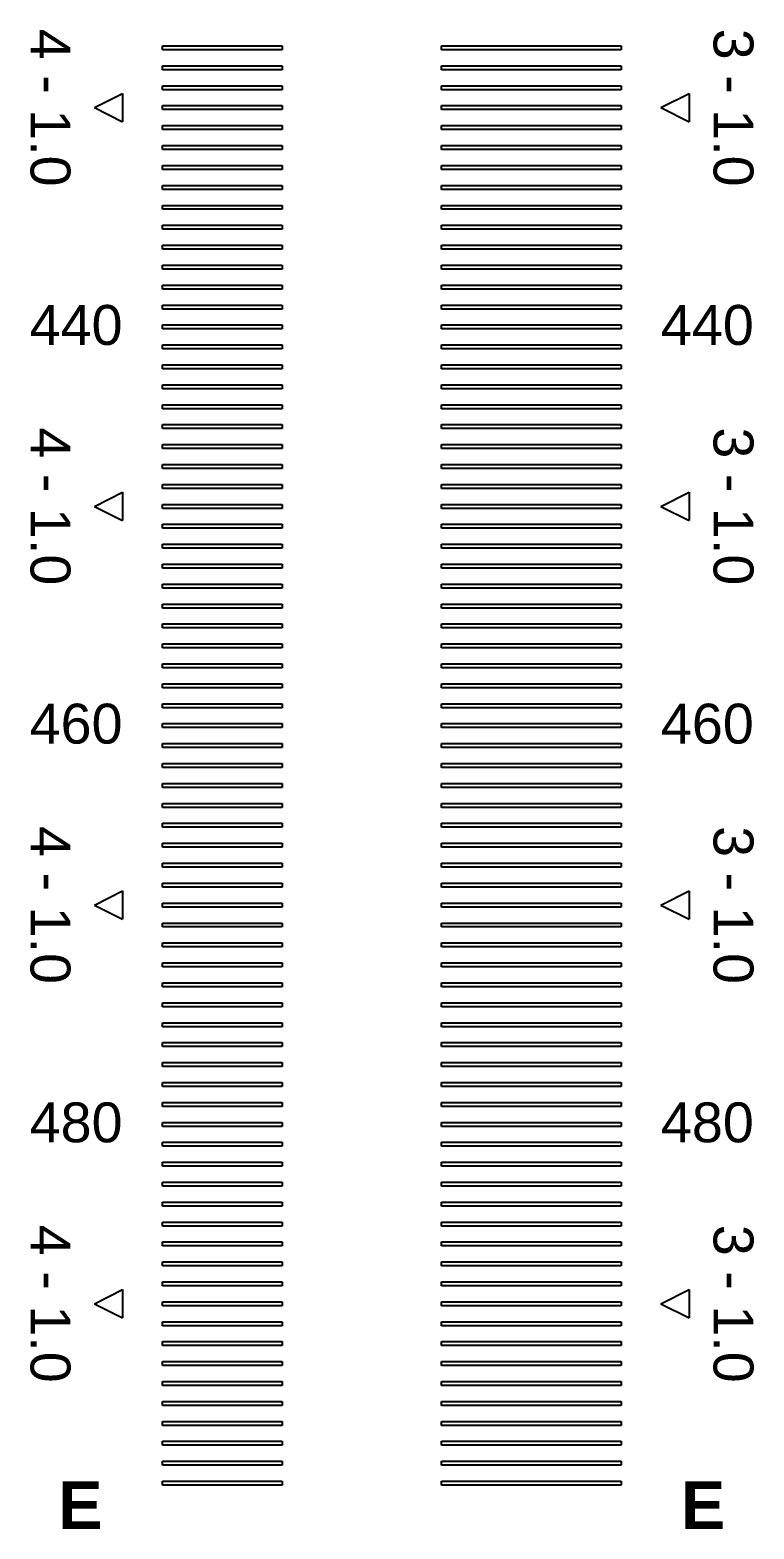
# Model space of a CAD drawing. Extents: x -24531 to 102469, y 86631 to 213631.
# Drawn here: x 53748.9 to 53930.5, y 144973.9 to 145349.9 of the extents above; entities that cross this region are included whole.
import ezdxf

# ---------------------------------------------------------------- set-up
doc = ezdxf.new("R2010")
doc.units = 13
doc.layers.add('CL - Label-1', color=120, linetype='Continuous')
doc.layers.add('CL - Label-2', color=132, linetype='Continuous')
doc.layers.add('CL - Sub-Micro', color=7, linetype='Continuous', true_color=0x47d1ff)
doc.styles.get("Standard").update_dxf_attribs({"font": 'arial.ttf'})

msp = doc.modelspace()

# ---------------------------------------------------------------- linework, layer by layer
at = {"layer": 'CL - Label-2'}
for p, q in [((53765.04, 145330.41), (53772.14, 145333.95)), ((53772.14, 145333.95), (53772.14, 145326.88)), ((53907.12, 145330.41), (53914.21, 145333.95)), ((53914.21, 145333.95), (53914.21, 145326.88)), ((53765.04, 145330.41), (53772.14, 145326.88)), ((53907.12, 145330.41), (53914.21, 145326.88)), ((53765.04, 145230.41), (53772.14, 145233.95)), ((53772.14, 145233.95), (53772.14, 145226.88)), ((53907.12, 145230.41), (53914.21, 145233.95)), ((53914.21, 145233.95), (53914.21, 145226.88)), ((53765.04, 145230.41), (53772.14, 145226.88)), ((53907.12, 145230.41), (53914.21, 145226.88)), ((53765.04, 145130.41), (53772.14, 145133.95)), ((53772.14, 145133.95), (53772.14, 145126.88)), ((53907.12, 145130.41), (53914.21, 145133.95)), ((53914.21, 145133.95), (53914.21, 145126.88)), ((53765.04, 145130.41), (53772.14, 145126.88)), ((53907.12, 145130.41), (53914.21, 145126.88)), ((53765.04, 145030.41), (53772.14, 145033.95)), ((53765.04, 145030.41), (53772.14, 145026.88)), ((53772.14, 145033.95), (53772.14, 145026.88)), ((53907.12, 145030.41), (53914.21, 145033.95)), ((53907.12, 145030.41), (53914.21, 145026.88)), ((53914.21, 145033.95), (53914.21, 145026.88))]:
    msp.add_line(p, q, dxfattribs=at)
at = {"layer": 'CL - Sub-Micro'}
for p, q in [((53782.12, 145344.91), (53782.12, 145345.91)), ((53782.12, 145345.91), (53812.12, 145345.91)), ((53812.12, 145344.91), (53782.12, 145344.91)), ((53812.12, 145345.91), (53812.12, 145344.91)), ((53852.12, 145344.91), (53852.12, 145345.91)), ((53852.12, 145345.91), (53897.12, 145345.91)), ((53897.12, 145344.91), (53852.12, 145344.91)), ((53897.12, 145345.91), (53897.12, 145344.91)), ((53782.12, 145339.91), (53782.12, 145340.91)), ((53782.12, 145340.91), (53812.12, 145340.91)), ((53812.12, 145339.91), (53782.12, 145339.91)), ((53812.12, 145340.91), (53812.12, 145339.91)), ((53852.12, 145339.91), (53852.12, 145340.91)), ((53852.12, 145340.91), (53897.12, 145340.91)), ((53897.12, 145339.91), (53852.12, 145339.91)), ((53897.12, 145340.91), (53897.12, 145339.91)), ((53782.12, 145334.91), (53782.12, 145335.91)), ((53782.12, 145335.91), (53812.12, 145335.91)), ((53812.12, 145334.91), (53782.12, 145334.91)), ((53812.12, 145335.91), (53812.12, 145334.91)), ((53852.12, 145334.91), (53852.12, 145335.91)), ((53852.12, 145335.91), (53897.12, 145335.91)), ((53897.12, 145334.91), (53852.12, 145334.91)), ((53897.12, 145335.91), (53897.12, 145334.91)), ((53782.12, 145329.91), (53782.12, 145330.91)), ((53782.12, 145330.91), (53812.12, 145330.91)), ((53812.12, 145329.91), (53782.12, 145329.91)), ((53812.12, 145330.91), (53812.12, 145329.91)), ((53852.12, 145329.91), (53852.12, 145330.91)), ((53852.12, 145330.91), (53897.12, 145330.91)), ((53897.12, 145329.91), (53852.12, 145329.91)), ((53897.12, 145330.91), (53897.12, 145329.91)), ((53782.12, 145324.91), (53782.12, 145325.91)), ((53782.12, 145325.91), (53812.12, 145325.91)), ((53812.12, 145324.91), (53782.12, 145324.91)), ((53812.12, 145325.91), (53812.12, 145324.91)), ((53852.12, 145324.91), (53852.12, 145325.91)), ((53852.12, 145325.91), (53897.12, 145325.91)), ((53897.12, 145324.91), (53852.12, 145324.91)), ((53897.12, 145325.91), (53897.12, 145324.91)), ((53782.12, 145319.91), (53782.12, 145320.91)), ((53782.12, 145320.91), (53812.12, 145320.91)), ((53812.12, 145319.91), (53782.12, 145319.91)), ((53812.12, 145320.91), (53812.12, 145319.91)), ((53852.12, 145319.91), (53852.12, 145320.91)), ((53852.12, 145320.91), (53897.12, 145320.91)), ((53897.12, 145319.91), (53852.12, 145319.91)), ((53897.12, 145320.91), (53897.12, 145319.91)), ((53782.12, 145314.91), (53782.12, 145315.91)), ((53782.12, 145315.91), (53812.12, 145315.91)), ((53812.12, 145314.91), (53782.12, 145314.91)), ((53812.12, 145315.91), (53812.12, 145314.91)), ((53852.12, 145314.91), (53852.12, 145315.91)), ((53852.12, 145315.91), (53897.12, 145315.91)), ((53897.12, 145314.91), (53852.12, 145314.91)), ((53897.12, 145315.91), (53897.12, 145314.91)), ((53782.12, 145309.91), (53782.12, 145310.91)), ((53782.12, 145310.91), (53812.12, 145310.91)), ((53812.12, 145309.91), (53782.12, 145309.91)), ((53812.12, 145310.91), (53812.12, 145309.91)), ((53852.12, 145309.91), (53852.12, 145310.91)), ((53852.12, 145310.91), (53897.12, 145310.91)), ((53897.12, 145309.91), (53852.12, 145309.91)), ((53897.12, 145310.91), (53897.12, 145309.91)), ((53782.12, 145304.91), (53782.12, 145305.91)), ((53782.12, 145305.91), (53812.12, 145305.91)), ((53812.12, 145304.91), (53782.12, 145304.91)), ((53812.12, 145305.91), (53812.12, 145304.91)), ((53852.12, 145304.91), (53852.12, 145305.91)), ((53852.12, 145305.91), (53897.12, 145305.91)), ((53897.12, 145304.91), (53852.12, 145304.91)), ((53897.12, 145305.91), (53897.12, 145304.91)), ((53782.12, 145299.91), (53782.12, 145300.91)), ((53782.12, 145300.91), (53812.12, 145300.91)), ((53812.12, 145300.91), (53812.12, 145299.91)), ((53852.12, 145299.91), (53852.12, 145300.91)), ((53852.12, 145300.91), (53897.12, 145300.91)), ((53897.12, 145300.91), (53897.12, 145299.91)), ((53812.12, 145299.91), (53782.12, 145299.91)), ((53897.12, 145299.91), (53852.12, 145299.91)), ((53782.12, 145294.91), (53782.12, 145295.91)), ((53782.12, 145295.91), (53812.12, 145295.91)), ((53812.12, 145294.91), (53782.12, 145294.91)), ((53812.12, 145295.91), (53812.12, 145294.91)), ((53852.12, 145294.91), (53852.12, 145295.91)), ((53852.12, 145295.91), (53897.12, 145295.91)), ((53897.12, 145294.91), (53852.12, 145294.91)), ((53897.12, 145295.91), (53897.12, 145294.91)), ((53782.12, 145289.91), (53782.12, 145290.91)), ((53782.12, 145290.91), (53812.12, 145290.91)), ((53812.12, 145289.91), (53782.12, 145289.91)), ((53812.12, 145290.91), (53812.12, 145289.91)), ((53852.12, 145289.91), (53852.12, 145290.91)), ((53852.12, 145290.91), (53897.12, 145290.91)), ((53897.12, 145289.91), (53852.12, 145289.91)), ((53897.12, 145290.91), (53897.12, 145289.91)), ((53782.12, 145284.91), (53782.12, 145285.91)), ((53782.12, 145285.91), (53812.12, 145285.91)), ((53812.12, 145285.91), (53812.12, 145284.91)), ((53852.12, 145284.91), (53852.12, 145285.91)), ((53852.12, 145285.91), (53897.12, 145285.91)), ((53897.12, 145285.91), (53897.12, 145284.91)), ((53812.12, 145284.91), (53782.12, 145284.91)), ((53897.12, 145284.91), (53852.12, 145284.91)), ((53782.12, 145279.91), (53782.12, 145280.91)), ((53782.12, 145280.91), (53812.12, 145280.91)), ((53812.12, 145279.91), (53782.12, 145279.91)), ((53812.12, 145280.91), (53812.12, 145279.91)), ((53852.12, 145279.91), (53852.12, 145280.91)), ((53852.12, 145280.91), (53897.12, 145280.91)), ((53897.12, 145279.91), (53852.12, 145279.91)), ((53897.12, 145280.91), (53897.12, 145279.91)), ((53782.12, 145274.91), (53782.12, 145275.91)), ((53782.12, 145275.91), (53812.12, 145275.91)), ((53812.12, 145274.91), (53782.12, 145274.91)), ((53812.12, 145275.91), (53812.12, 145274.91)), ((53852.12, 145274.91), (53852.12, 145275.91)), ((53852.12, 145275.91), (53897.12, 145275.91)), ((53897.12, 145274.91), (53852.12, 145274.91)), ((53897.12, 145275.91), (53897.12, 145274.91)), ((53782.12, 145269.91), (53782.12, 145270.91)), ((53782.12, 145270.91), (53812.12, 145270.91)), ((53812.12, 145270.91), (53812.12, 145269.91)), ((53852.12, 145269.91), (53852.12, 145270.91)), ((53852.12, 145270.91), (53897.12, 145270.91)), ((53897.12, 145270.91), (53897.12, 145269.91)), ((53812.12, 145269.91), (53782.12, 145269.91)), ((53897.12, 145269.91), (53852.12, 145269.91)), ((53782.12, 145264.91), (53782.12, 145265.91)), ((53782.12, 145265.91), (53812.12, 145265.91)), ((53812.12, 145264.91), (53782.12, 145264.91)), ((53812.12, 145265.91), (53812.12, 145264.91)), ((53852.12, 145264.91), (53852.12, 145265.91)), ((53852.12, 145265.91), (53897.12, 145265.91)), ((53897.12, 145264.91), (53852.12, 145264.91)), ((53897.12, 145265.91), (53897.12, 145264.91)), ((53782.12, 145259.91), (53782.12, 145260.91)), ((53782.12, 145260.91), (53812.12, 145260.91)), ((53812.12, 145259.91), (53782.12, 145259.91)), ((53812.12, 145260.91), (53812.12, 145259.91)), ((53852.12, 145259.91), (53852.12, 145260.91)), ((53852.12, 145260.91), (53897.12, 145260.91)), ((53897.12, 145259.91), (53852.12, 145259.91)), ((53897.12, 145260.91), (53897.12, 145259.91)), ((53782.12, 145254.91), (53782.12, 145255.91)), ((53782.12, 145255.91), (53812.12, 145255.91)), ((53812.12, 145255.91), (53812.12, 145254.91)), ((53852.12, 145254.91), (53852.12, 145255.91)), ((53852.12, 145255.91), (53897.12, 145255.91)), ((53897.12, 145255.91), (53897.12, 145254.91)), ((53812.12, 145254.91), (53782.12, 145254.91)), ((53897.12, 145254.91), (53852.12, 145254.91)), ((53782.12, 145249.91), (53782.12, 145250.91)), ((53782.12, 145250.91), (53812.12, 145250.91)), ((53812.12, 145249.91), (53782.12, 145249.91)), ((53812.12, 145250.91), (53812.12, 145249.91)), ((53852.12, 145249.91), (53852.12, 145250.91)), ((53852.12, 145250.91), (53897.12, 145250.91)), ((53897.12, 145249.91), (53852.12, 145249.91)), ((53897.12, 145250.91), (53897.12, 145249.91)), ((53782.12, 145244.91), (53782.12, 145245.91)), ((53782.12, 145245.91), (53812.12, 145245.91)), ((53812.12, 145244.91), (53782.12, 145244.91)), ((53812.12, 145245.91), (53812.12, 145244.91)), ((53852.12, 145244.91), (53852.12, 145245.91)), ((53852.12, 145245.91), (53897.12, 145245.91)), ((53897.12, 145244.91), (53852.12, 145244.91)), ((53897.12, 145245.91), (53897.12, 145244.91)), ((53782.12, 145239.91), (53782.12, 145240.91)), ((53782.12, 145240.91), (53812.12, 145240.91)), ((53812.12, 145240.91), (53812.12, 145239.91)), ((53852.12, 145239.91), (53852.12, 145240.91)), ((53852.12, 145240.91), (53897.12, 145240.91)), ((53897.12, 145240.91), (53897.12, 145239.91)), ((53812.12, 145239.91), (53782.12, 145239.91)), ((53897.12, 145239.91), (53852.12, 145239.91)), ((53782.12, 145234.91), (53782.12, 145235.91)), ((53782.12, 145235.91), (53812.12, 145235.91)), ((53812.12, 145234.91), (53782.12, 145234.91)), ((53812.12, 145235.91), (53812.12, 145234.91)), ((53852.12, 145234.91), (53852.12, 145235.91)), ((53852.12, 145235.91), (53897.12, 145235.91)), ((53897.12, 145234.91), (53852.12, 145234.91)), ((53897.12, 145235.91), (53897.12, 145234.91)), ((53782.12, 145229.91), (53782.12, 145230.91)), ((53782.12, 145230.91), (53812.12, 145230.91)), ((53812.12, 145229.91), (53782.12, 145229.91)), ((53812.12, 145230.91), (53812.12, 145229.91)), ((53852.12, 145229.91), (53852.12, 145230.91)), ((53852.12, 145230.91), (53897.12, 145230.91)), ((53897.12, 145229.91), (53852.12, 145229.91)), ((53897.12, 145230.91), (53897.12, 145229.91)), ((53782.12, 145224.91), (53782.12, 145225.91)), ((53782.12, 145225.91), (53812.12, 145225.91)), ((53812.12, 145225.91), (53812.12, 145224.91)), ((53852.12, 145224.91), (53852.12, 145225.91)), ((53852.12, 145225.91), (53897.12, 145225.91)), ((53897.12, 145225.91), (53897.12, 145224.91)), ((53812.12, 145224.91), (53782.12, 145224.91)), ((53897.12, 145224.91), (53852.12, 145224.91)), ((53782.12, 145219.91), (53782.12, 145220.91)), ((53782.12, 145220.91), (53812.12, 145220.91)), ((53812.12, 145219.91), (53782.12, 145219.91)), ((53812.12, 145220.91), (53812.12, 145219.91)), ((53852.12, 145219.91), (53852.12, 145220.91)), ((53852.12, 145220.91), (53897.12, 145220.91)), ((53897.12, 145219.91), (53852.12, 145219.91)), ((53897.12, 145220.91), (53897.12, 145219.91)), ((53782.12, 145214.91), (53782.12, 145215.91)), ((53782.12, 145215.91), (53812.12, 145215.91)), ((53812.12, 145214.91), (53782.12, 145214.91)), ((53812.12, 145215.91), (53812.12, 145214.91)), ((53852.12, 145214.91), (53852.12, 145215.91)), ((53852.12, 145215.91), (53897.12, 145215.91)), ((53897.12, 145214.91), (53852.12, 145214.91)), ((53897.12, 145215.91), (53897.12, 145214.91)), ((53782.12, 145209.91), (53782.12, 145210.91)), ((53782.12, 145210.91), (53812.12, 145210.91)), ((53812.12, 145210.91), (53812.12, 145209.91)), ((53852.12, 145209.91), (53852.12, 145210.91)), ((53852.12, 145210.91), (53897.12, 145210.91)), ((53897.12, 145210.91), (53897.12, 145209.91)), ((53812.12, 145209.91), (53782.12, 145209.91)), ((53897.12, 145209.91), (53852.12, 145209.91)), ((53782.12, 145204.91), (53782.12, 145205.91)), ((53782.12, 145205.91), (53812.12, 145205.91)), ((53812.12, 145204.91), (53782.12, 145204.91)), ((53812.12, 145205.91), (53812.12, 145204.91)), ((53852.12, 145204.91), (53852.12, 145205.91)), ((53852.12, 145205.91), (53897.12, 145205.91)), ((53897.12, 145204.91), (53852.12, 145204.91)), ((53897.12, 145205.91), (53897.12, 145204.91)), ((53782.12, 145199.91), (53782.12, 145200.91)), ((53782.12, 145200.91), (53812.12, 145200.91)), ((53812.12, 145199.91), (53782.12, 145199.91)), ((53812.12, 145200.91), (53812.12, 145199.91)), ((53852.12, 145199.91), (53852.12, 145200.91)), ((53852.12, 145200.91), (53897.12, 145200.91)), ((53897.12, 145199.91), (53852.12, 145199.91)), ((53897.12, 145200.91), (53897.12, 145199.91)), ((53782.12, 145194.91), (53782.12, 145195.91)), ((53782.12, 145195.91), (53812.12, 145195.91)), ((53812.12, 145195.91), (53812.12, 145194.91)), ((53852.12, 145194.91), (53852.12, 145195.91)), ((53852.12, 145195.91), (53897.12, 145195.91)), ((53897.12, 145195.91), (53897.12, 145194.91)), ((53812.12, 145194.91), (53782.12, 145194.91)), ((53897.12, 145194.91), (53852.12, 145194.91)), ((53782.12, 145189.91), (53782.12, 145190.91)), ((53782.12, 145190.91), (53812.12, 145190.91)), ((53812.12, 145189.91), (53782.12, 145189.91)), ((53812.12, 145190.91), (53812.12, 145189.91)), ((53852.12, 145189.91), (53852.12, 145190.91)), ((53852.12, 145190.91), (53897.12, 145190.91)), ((53897.12, 145189.91), (53852.12, 145189.91)), ((53897.12, 145190.91), (53897.12, 145189.91)), ((53782.12, 145184.91), (53782.12, 145185.91)), ((53782.12, 145185.91), (53812.12, 145185.91)), ((53812.12, 145184.91), (53782.12, 145184.91)), ((53812.12, 145185.91), (53812.12, 145184.91)), ((53852.12, 145184.91), (53852.12, 145185.91)), ((53852.12, 145185.91), (53897.12, 145185.91)), ((53897.12, 145184.91), (53852.12, 145184.91)), ((53897.12, 145185.91), (53897.12, 145184.91)), ((53782.12, 145179.91), (53782.12, 145180.91)), ((53782.12, 145180.91), (53812.12, 145180.91)), ((53812.12, 145180.91), (53812.12, 145179.91)), ((53852.12, 145179.91), (53852.12, 145180.91)), ((53852.12, 145180.91), (53897.12, 145180.91)), ((53897.12, 145180.91), (53897.12, 145179.91)), ((53812.12, 145179.91), (53782.12, 145179.91)), ((53897.12, 145179.91), (53852.12, 145179.91)), ((53782.12, 145174.91), (53782.12, 145175.91)), ((53782.12, 145175.91), (53812.12, 145175.91)), ((53812.12, 145174.91), (53782.12, 145174.91)), ((53812.12, 145175.91), (53812.12, 145174.91)), ((53852.12, 145174.91), (53852.12, 145175.91)), ((53852.12, 145175.91), (53897.12, 145175.91)), ((53897.12, 145174.91), (53852.12, 145174.91)), ((53897.12, 145175.91), (53897.12, 145174.91)), ((53782.12, 145169.91), (53782.12, 145170.91)), ((53782.12, 145170.91), (53812.12, 145170.91)), ((53812.12, 145169.91), (53782.12, 145169.91)), ((53812.12, 145170.91), (53812.12, 145169.91)), ((53852.12, 145169.91), (53852.12, 145170.91)), ((53852.12, 145170.91), (53897.12, 145170.91)), ((53897.12, 145169.91), (53852.12, 145169.91)), ((53897.12, 145170.91), (53897.12, 145169.91)), ((53782.12, 145164.91), (53782.12, 145165.91)), ((53782.12, 145165.91), (53812.12, 145165.91)), ((53812.12, 145165.91), (53812.12, 145164.91)), ((53852.12, 145164.91), (53852.12, 145165.91)), ((53852.12, 145165.91), (53897.12, 145165.91)), ((53897.12, 145165.91), (53897.12, 145164.91)), ((53812.12, 145164.91), (53782.12, 145164.91)), ((53897.12, 145164.91), (53852.12, 145164.91)), ((53782.12, 145159.91), (53782.12, 145160.91)), ((53782.12, 145160.91), (53812.12, 145160.91)), ((53812.12, 145159.91), (53782.12, 145159.91)), ((53812.12, 145160.91), (53812.12, 145159.91)), ((53852.12, 145159.91), (53852.12, 145160.91)), ((53852.12, 145160.91), (53897.12, 145160.91)), ((53897.12, 145159.91), (53852.12, 145159.91)), ((53897.12, 145160.91), (53897.12, 145159.91)), ((53782.12, 145154.91), (53782.12, 145155.91)), ((53782.12, 145155.91), (53812.12, 145155.91)), ((53812.12, 145154.91), (53782.12, 145154.91)), ((53812.12, 145155.91), (53812.12, 145154.91)), ((53852.12, 145154.91), (53852.12, 145155.91)), ((53852.12, 145155.91), (53897.12, 145155.91)), ((53897.12, 145154.91), (53852.12, 145154.91)), ((53897.12, 145155.91), (53897.12, 145154.91)), ((53782.12, 145149.91), (53782.12, 145150.91)), ((53782.12, 145150.91), (53812.12, 145150.91)), ((53812.12, 145150.91), (53812.12, 145149.91)), ((53852.12, 145149.91), (53852.12, 145150.91)), ((53852.12, 145150.91), (53897.12, 145150.91)), ((53897.12, 145150.91), (53897.12, 145149.91)), ((53812.12, 145149.91), (53782.12, 145149.91)), ((53897.12, 145149.91), (53852.12, 145149.91)), ((53782.12, 145144.91), (53782.12, 145145.91)), ((53782.12, 145145.91), (53812.12, 145145.91)), ((53812.12, 145144.91), (53782.12, 145144.91)), ((53812.12, 145145.91), (53812.12, 145144.91)), ((53852.12, 145144.91), (53852.12, 145145.91)), ((53852.12, 145145.91), (53897.12, 145145.91)), ((53897.12, 145144.91), (53852.12, 145144.91)), ((53897.12, 145145.91), (53897.12, 145144.91)), ((53782.12, 145139.91), (53782.12, 145140.91)), ((53782.12, 145140.91), (53812.12, 145140.91)), ((53812.12, 145139.91), (53782.12, 145139.91)), ((53812.12, 145140.91), (53812.12, 145139.91)), ((53852.12, 145139.91), (53852.12, 145140.91)), ((53852.12, 145140.91), (53897.12, 145140.91)), ((53897.12, 145139.91), (53852.12, 145139.91)), ((53897.12, 145140.91), (53897.12, 145139.91)), ((53782.12, 145134.91), (53782.12, 145135.91)), ((53782.12, 145135.91), (53812.12, 145135.91)), ((53812.12, 145135.91), (53812.12, 145134.91)), ((53852.12, 145134.91), (53852.12, 145135.91)), ((53852.12, 145135.91), (53897.12, 145135.91)), ((53897.12, 145135.91), (53897.12, 145134.91)), ((53812.12, 145134.91), (53782.12, 145134.91)), ((53897.12, 145134.91), (53852.12, 145134.91)), ((53782.12, 145129.91), (53782.12, 145130.91)), ((53782.12, 145130.91), (53812.12, 145130.91)), ((53812.12, 145129.91), (53782.12, 145129.91)), ((53812.12, 145130.91), (53812.12, 145129.91)), ((53852.12, 145129.91), (53852.12, 145130.91)), ((53852.12, 145130.91), (53897.12, 145130.91)), ((53897.12, 145129.91), (53852.12, 145129.91)), ((53897.12, 145130.91), (53897.12, 145129.91)), ((53782.12, 145124.91), (53782.12, 145125.91)), ((53782.12, 145125.91), (53812.12, 145125.91)), ((53812.12, 145124.91), (53782.12, 145124.91)), ((53812.12, 145125.91), (53812.12, 145124.91)), ((53852.12, 145124.91), (53852.12, 145125.91)), ((53852.12, 145125.91), (53897.12, 145125.91)), ((53897.12, 145124.91), (53852.12, 145124.91)), ((53897.12, 145125.91), (53897.12, 145124.91)), ((53782.12, 145119.91), (53782.12, 145120.91)), ((53782.12, 145120.91), (53812.12, 145120.91)), ((53812.12, 145120.91), (53812.12, 145119.91)), ((53852.12, 145119.91), (53852.12, 145120.91)), ((53852.12, 145120.91), (53897.12, 145120.91)), ((53897.12, 145120.91), (53897.12, 145119.91)), ((53812.12, 145119.91), (53782.12, 145119.91)), ((53897.12, 145119.91), (53852.12, 145119.91)), ((53782.12, 145114.91), (53782.12, 145115.91)), ((53782.12, 145115.91), (53812.12, 145115.91)), ((53812.12, 145114.91), (53782.12, 145114.91)), ((53812.12, 145115.91), (53812.12, 145114.91)), ((53852.12, 145114.91), (53852.12, 145115.91)), ((53852.12, 145115.91), (53897.12, 145115.91)), ((53897.12, 145114.91), (53852.12, 145114.91)), ((53897.12, 145115.91), (53897.12, 145114.91)), ((53782.12, 145109.91), (53782.12, 145110.91)), ((53782.12, 145110.91), (53812.12, 145110.91)), ((53812.12, 145109.91), (53782.12, 145109.91)), ((53812.12, 145110.91), (53812.12, 145109.91)), ((53852.12, 145109.91), (53852.12, 145110.91)), ((53852.12, 145110.91), (53897.12, 145110.91)), ((53897.12, 145109.91), (53852.12, 145109.91)), ((53897.12, 145110.91), (53897.12, 145109.91)), ((53782.12, 145104.91), (53782.12, 145105.91)), ((53782.12, 145105.91), (53812.12, 145105.91)), ((53812.12, 145105.91), (53812.12, 145104.91)), ((53852.12, 145104.91), (53852.12, 145105.91)), ((53852.12, 145105.91), (53897.12, 145105.91)), ((53897.12, 145105.91), (53897.12, 145104.91)), ((53812.12, 145104.91), (53782.12, 145104.91)), ((53897.12, 145104.91), (53852.12, 145104.91)), ((53782.12, 145099.91), (53782.12, 145100.91)), ((53782.12, 145100.91), (53812.12, 145100.91)), ((53812.12, 145099.91), (53782.12, 145099.91)), ((53812.12, 145100.91), (53812.12, 145099.91)), ((53852.12, 145099.91), (53852.12, 145100.91)), ((53852.12, 145100.91), (53897.12, 145100.91)), ((53897.12, 145099.91), (53852.12, 145099.91)), ((53897.12, 145100.91), (53897.12, 145099.91)), ((53782.12, 145094.91), (53782.12, 145095.91)), ((53782.12, 145095.91), (53812.12, 145095.91)), ((53812.12, 145094.91), (53782.12, 145094.91)), ((53812.12, 145095.91), (53812.12, 145094.91)), ((53852.12, 145094.91), (53852.12, 145095.91)), ((53852.12, 145095.91), (53897.12, 145095.91)), ((53897.12, 145094.91), (53852.12, 145094.91)), ((53897.12, 145095.91), (53897.12, 145094.91)), ((53782.12, 145089.91), (53782.12, 145090.91)), ((53782.12, 145090.91), (53812.12, 145090.91)), ((53812.12, 145090.91), (53812.12, 145089.91)), ((53852.12, 145089.91), (53852.12, 145090.91)), ((53852.12, 145090.91), (53897.12, 145090.91)), ((53897.12, 145090.91), (53897.12, 145089.91)), ((53812.12, 145089.91), (53782.12, 145089.91)), ((53897.12, 145089.91), (53852.12, 145089.91)), ((53782.12, 145084.91), (53782.12, 145085.91)), ((53782.12, 145085.91), (53812.12, 145085.91)), ((53812.12, 145084.91), (53782.12, 145084.91)), ((53812.12, 145085.91), (53812.12, 145084.91)), ((53852.12, 145084.91), (53852.12, 145085.91)), ((53852.12, 145085.91), (53897.12, 145085.91)), ((53897.12, 145084.91), (53852.12, 145084.91)), ((53897.12, 145085.91), (53897.12, 145084.91)), ((53782.12, 145079.91), (53782.12, 145080.91)), ((53782.12, 145080.91), (53812.12, 145080.91)), ((53812.12, 145079.91), (53782.12, 145079.91)), ((53812.12, 145080.91), (53812.12, 145079.91)), ((53852.12, 145079.91), (53852.12, 145080.91)), ((53852.12, 145080.91), (53897.12, 145080.91)), ((53897.12, 145079.91), (53852.12, 145079.91)), ((53897.12, 145080.91), (53897.12, 145079.91)), ((53782.12, 145074.91), (53782.12, 145075.91)), ((53782.12, 145075.91), (53812.12, 145075.91)), ((53812.12, 145075.91), (53812.12, 145074.91)), ((53852.12, 145074.91), (53852.12, 145075.91)), ((53852.12, 145075.91), (53897.12, 145075.91)), ((53897.12, 145075.91), (53897.12, 145074.91)), ((53812.12, 145074.91), (53782.12, 145074.91)), ((53897.12, 145074.91), (53852.12, 145074.91)), ((53782.12, 145069.91), (53782.12, 145070.91)), ((53782.12, 145070.91), (53812.12, 145070.91)), ((53812.12, 145069.91), (53782.12, 145069.91)), ((53812.12, 145070.91), (53812.12, 145069.91)), ((53852.12, 145069.91), (53852.12, 145070.91)), ((53852.12, 145070.91), (53897.12, 145070.91)), ((53897.12, 145069.91), (53852.12, 145069.91)), ((53897.12, 145070.91), (53897.12, 145069.91)), ((53782.12, 145064.91), (53782.12, 145065.91)), ((53782.12, 145065.91), (53812.12, 145065.91)), ((53812.12, 145064.91), (53782.12, 145064.91)), ((53812.12, 145065.91), (53812.12, 145064.91)), ((53852.12, 145064.91), (53852.12, 145065.91)), ((53852.12, 145065.91), (53897.12, 145065.91)), ((53897.12, 145064.91), (53852.12, 145064.91)), ((53897.12, 145065.91), (53897.12, 145064.91)), ((53782.12, 145059.91), (53782.12, 145060.91)), ((53782.12, 145060.91), (53812.12, 145060.91)), ((53812.12, 145060.91), (53812.12, 145059.91)), ((53852.12, 145059.91), (53852.12, 145060.91)), ((53852.12, 145060.91), (53897.12, 145060.91)), ((53897.12, 145060.91), (53897.12, 145059.91)), ((53812.12, 145059.91), (53782.12, 145059.91)), ((53897.12, 145059.91), (53852.12, 145059.91)), ((53782.12, 145054.91), (53782.12, 145055.91)), ((53782.12, 145055.91), (53812.12, 145055.91)), ((53812.12, 145054.91), (53782.12, 145054.91)), ((53812.12, 145055.91), (53812.12, 145054.91)), ((53852.12, 145054.91), (53852.12, 145055.91)), ((53852.12, 145055.91), (53897.12, 145055.91)), ((53897.12, 145054.91), (53852.12, 145054.91)), ((53897.12, 145055.91), (53897.12, 145054.91)), ((53782.12, 145049.91), (53782.12, 145050.91)), ((53782.12, 145050.91), (53812.12, 145050.91)), ((53812.12, 145049.91), (53782.12, 145049.91)), ((53812.12, 145050.91), (53812.12, 145049.91)), ((53852.12, 145049.91), (53852.12, 145050.91)), ((53852.12, 145050.91), (53897.12, 145050.91)), ((53897.12, 145049.91), (53852.12, 145049.91)), ((53897.12, 145050.91), (53897.12, 145049.91)), ((53782.12, 145044.91), (53782.12, 145045.91)), ((53782.12, 145045.91), (53812.12, 145045.91)), ((53812.12, 145045.91), (53812.12, 145044.91)), ((53852.12, 145044.91), (53852.12, 145045.91)), ((53852.12, 145045.91), (53897.12, 145045.91)), ((53897.12, 145045.91), (53897.12, 145044.91)), ((53812.12, 145044.91), (53782.12, 145044.91)), ((53897.12, 145044.91), (53852.12, 145044.91)), ((53782.12, 145039.91), (53782.12, 145040.91)), ((53782.12, 145040.91), (53812.12, 145040.91)), ((53812.12, 145039.91), (53782.12, 145039.91)), ((53812.12, 145040.91), (53812.12, 145039.91)), ((53852.12, 145039.91), (53852.12, 145040.91)), ((53852.12, 145040.91), (53897.12, 145040.91)), ((53897.12, 145039.91), (53852.12, 145039.91)), ((53897.12, 145040.91), (53897.12, 145039.91)), ((53782.12, 145034.91), (53782.12, 145035.91)), ((53782.12, 145035.91), (53812.12, 145035.91)), ((53812.12, 145034.91), (53782.12, 145034.91)), ((53812.12, 145035.91), (53812.12, 145034.91)), ((53852.12, 145034.91), (53852.12, 145035.91)), ((53852.12, 145035.91), (53897.12, 145035.91)), ((53897.12, 145034.91), (53852.12, 145034.91)), ((53897.12, 145035.91), (53897.12, 145034.91)), ((53782.12, 145029.91), (53782.12, 145030.91)), ((53782.12, 145030.91), (53812.12, 145030.91)), ((53812.12, 145030.91), (53812.12, 145029.91)), ((53852.12, 145029.91), (53852.12, 145030.91)), ((53852.12, 145030.91), (53897.12, 145030.91)), ((53897.12, 145030.91), (53897.12, 145029.91)), ((53812.12, 145029.91), (53782.12, 145029.91)), ((53897.12, 145029.91), (53852.12, 145029.91)), ((53782.12, 145024.91), (53782.12, 145025.91)), ((53782.12, 145025.91), (53812.12, 145025.91)), ((53812.12, 145024.91), (53782.12, 145024.91)), ((53812.12, 145025.91), (53812.12, 145024.91)), ((53852.12, 145024.91), (53852.12, 145025.91)), ((53852.12, 145025.91), (53897.12, 145025.91)), ((53897.12, 145024.91), (53852.12, 145024.91)), ((53897.12, 145025.91), (53897.12, 145024.91)), ((53782.12, 145019.91), (53782.12, 145020.91)), ((53782.12, 145020.91), (53812.12, 145020.91)), ((53812.12, 145019.91), (53782.12, 145019.91)), ((53812.12, 145020.91), (53812.12, 145019.91)), ((53852.12, 145019.91), (53852.12, 145020.91)), ((53852.12, 145020.91), (53897.12, 145020.91)), ((53897.12, 145019.91), (53852.12, 145019.91)), ((53897.12, 145020.91), (53897.12, 145019.91)), ((53782.12, 145014.91), (53782.12, 145015.91)), ((53782.12, 145015.91), (53812.12, 145015.91)), ((53812.12, 145015.91), (53812.12, 145014.91)), ((53852.12, 145014.91), (53852.12, 145015.91)), ((53852.12, 145015.91), (53897.12, 145015.91)), ((53897.12, 145015.91), (53897.12, 145014.91)), ((53812.12, 145014.91), (53782.12, 145014.91)), ((53897.12, 145014.91), (53852.12, 145014.91)), ((53782.12, 145009.91), (53782.12, 145010.91)), ((53782.12, 145010.91), (53812.12, 145010.91)), ((53812.12, 145009.91), (53782.12, 145009.91)), ((53812.12, 145010.91), (53812.12, 145009.91)), ((53852.12, 145009.91), (53852.12, 145010.91)), ((53852.12, 145010.91), (53897.12, 145010.91)), ((53897.12, 145009.91), (53852.12, 145009.91)), ((53897.12, 145010.91), (53897.12, 145009.91)), ((53782.12, 145004.91), (53782.12, 145005.91)), ((53782.12, 145005.91), (53812.12, 145005.91)), ((53812.12, 145004.91), (53782.12, 145004.91)), ((53812.12, 145005.91), (53812.12, 145004.91)), ((53852.12, 145004.91), (53852.12, 145005.91)), ((53852.12, 145005.91), (53897.12, 145005.91)), ((53897.12, 145004.91), (53852.12, 145004.91)), ((53897.12, 145005.91), (53897.12, 145004.91)), ((53782.12, 144999.91), (53782.12, 145000.91)), ((53782.12, 145000.91), (53812.12, 145000.91)), ((53812.12, 145000.91), (53812.12, 144999.91)), ((53852.12, 144999.91), (53852.12, 145000.91)), ((53852.12, 145000.91), (53897.12, 145000.91)), ((53897.12, 145000.91), (53897.12, 144999.91)), ((53812.12, 144999.91), (53782.12, 144999.91)), ((53897.12, 144999.91), (53852.12, 144999.91)), ((53782.12, 144994.91), (53782.12, 144995.91)), ((53782.12, 144995.91), (53812.12, 144995.91)), ((53812.12, 144994.91), (53782.12, 144994.91)), ((53812.12, 144995.91), (53812.12, 144994.91)), ((53852.12, 144994.91), (53852.12, 144995.91)), ((53852.12, 144995.91), (53897.12, 144995.91)), ((53897.12, 144994.91), (53852.12, 144994.91)), ((53897.12, 144995.91), (53897.12, 144994.91)), ((53782.12, 144989.91), (53782.12, 144990.91)), ((53782.12, 144990.91), (53812.12, 144990.91)), ((53812.12, 144989.91), (53782.12, 144989.91)), ((53812.12, 144990.91), (53812.12, 144989.91)), ((53852.12, 144989.91), (53852.12, 144990.91)), ((53852.12, 144990.91), (53897.12, 144990.91)), ((53897.12, 144989.91), (53852.12, 144989.91)), ((53897.12, 144990.91), (53897.12, 144989.91)), ((53782.12, 144984.91), (53782.12, 144985.91)), ((53782.12, 144985.91), (53812.12, 144985.91)), ((53812.12, 144985.91), (53812.12, 144984.91)), ((53852.12, 144984.91), (53852.12, 144985.91)), ((53852.12, 144985.91), (53897.12, 144985.91)), ((53897.12, 144985.91), (53897.12, 144984.91)), ((53812.12, 144984.91), (53782.12, 144984.91)), ((53897.12, 144984.91), (53852.12, 144984.91))]:
    msp.add_line(p, q, dxfattribs=at)

# ---------------------------------------------------------------- texts
at = {"layer": 'CL - Label-1'}
for s, width, heights, insert, char_height, attachment_point in [('440', 21.565, [8.55], (53772.12, 145280.91), 10, 3), ('440', 21.565, [8.55], (53907.12, 145280.91), 10, 1), ('460', 21.565, [8.55], (53772.12, 145180.91), 10, 3), ('460', 21.565, [8.55], (53907.12, 145180.91), 10, 1), ('480', 21.565, [8.55], (53772.12, 145080.91), 10, 3), ('480', 21.565, [8.55], (53907.12, 145080.91), 10, 1), ('{\\fArial|b1|i0|c0|p34;E}', 33.3178, [8.18], (53767.12, 144985.91), 12, 3), ('{\\fArial|b1|i0|c0|p34;E}', 33.3178, [8.18], (53912.12, 144985.91), 12, 1)]:
    msp.add_mtext_dynamic_manual_height_columns(s, width=width, gutter_width=12.5, heights=heights, dxfattribs=dict(at, insert=insert, char_height=char_height, attachment_point=attachment_point))
at = {"layer": 'CL - Label-2', "char_height": 10, "rotation": 270}
for s, insert, attachment_point in [('4 - 1.0', (53759.04, 145330.41), 2), ('3 - 1.0', (53920.19, 145330.41), 8), ('4 - 1.0', (53759.04, 145230.41), 2), ('3 - 1.0', (53920.19, 145230.41), 8), ('4 - 1.0', (53759.04, 145130.41), 2), ('3 - 1.0', (53920.19, 145130.41), 8), ('4 - 1.0', (53759.04, 145030.41), 2), ('3 - 1.0', (53920.19, 145030.41), 8)]:
    msp.add_mtext_dynamic_manual_height_columns(s, width=52.3045, gutter_width=12.5, heights=[18.11], dxfattribs=dict(at, insert=insert, attachment_point=attachment_point))

doc.saveas('drawing.dxf')
